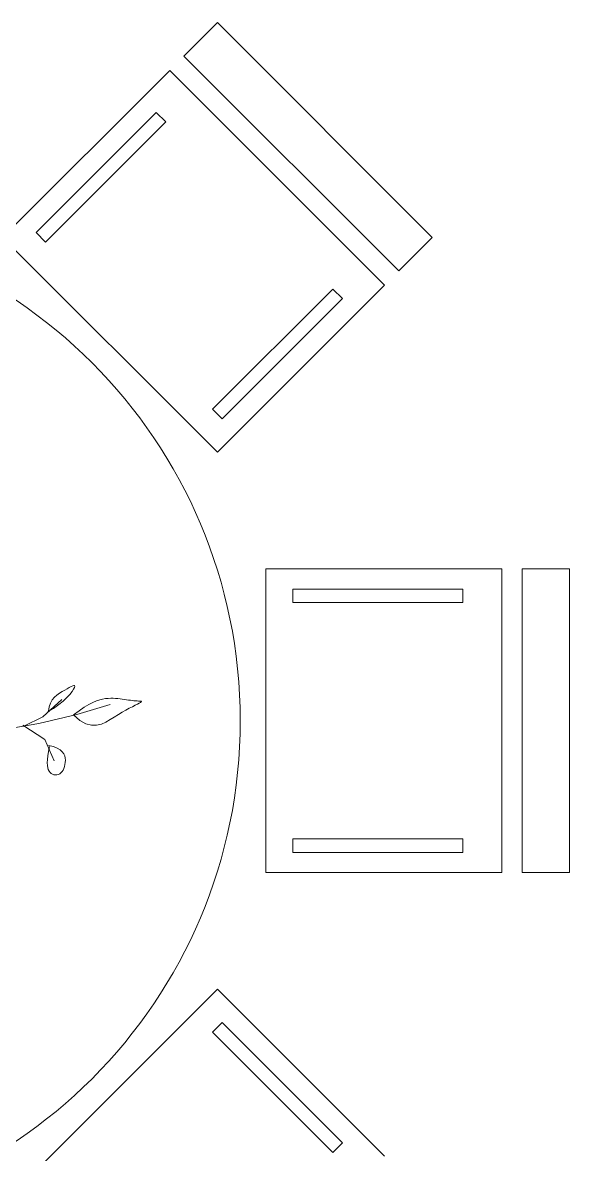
# Model space of a CAD drawing. Header units: centimetres. Extents: x -26724 to 60145, y -23645 to 6771.
# Drawn here: x -10410 to -10328.9, y 1925.9 to 2093.5 of the extents above; entities that cross this region are included whole.
import ezdxf

# ---------------------------------------------------------------- set-up
doc = ezdxf.new("R2010")
doc.units = ezdxf.units.CM
doc.linetypes.add('AUSGEZOGEN', pattern=[0])
doc.linetypes.add('PUNKT2_S9', pattern=[0.35, 0.15, -0.1, 0, -0.1])
doc.layers.add('3.IZGLED 2', color=7, linetype='Continuous', lineweight=9, true_color=0x4a4a4a)
doc.layers.add('Moebel', color=252, linetype='PUNKT2_S9', lineweight=13)

# ---------------------------------------------------------------- blocks, each defined once
blk = doc.blocks.new('ggggt')
at = {"layer": 'Moebel', "color": 91, "linetype": 'AUSGEZOGEN', "lineweight": 18, "transparency": 33554687}
for p, q in [((1618.06, 1995.3, 13.5), (1618.23, 1995.35, 13.5)), ((1618.23, 1995.35, 13.5), (1618.34, 1995.33, 13.5)), ((1618.34, 1995.33, 13.5), (1618.37, 1995.24, 13.5)), ((1615.35, 1993.59, 13.5), (1615.71, 1993.92, 13.5)), ((1615.71, 1993.92, 13.5), (1616.1, 1994.2, 13.5)), ((1616.1, 1994.2, 13.5), (1616.49, 1994.45, 13.5)), ((1616.49, 1994.45, 13.5), (1616.87, 1994.67, 13.5)), ((1616.87, 1994.67, 13.5), (1617.23, 1994.87, 13.5)), ((1617.62, 1994.01, 13.5), (1617.19, 1993.54, 13.5)), ((1617.23, 1994.87, 13.5), (1617.55, 1995.05, 13.5)), ((1617.55, 1995.05, 13.5), (1617.83, 1995.2, 13.5)), ((1617.95, 1994.43, 13.5), (1617.62, 1994.01, 13.5)), ((1617.83, 1995.2, 13.5), (1618.06, 1995.3, 13.5)), ((1618.18, 1994.79, 13.5), (1617.95, 1994.43, 13.5)), ((1618.32, 1995.06, 13.5), (1618.18, 1994.79, 13.5)), ((1618.37, 1995.24, 13.5), (1618.32, 1995.06, 13.5)), ((1613.62, 1990.71, 13.5), (1616.45, 1993.25, 13.5)), ((1614.47, 1991.56, 13.5), (1614.57, 1992.2, 13.5)), ((1614.57, 1992.2, 13.5), (1614.76, 1992.74, 13.5)), ((1614.76, 1992.74, 13.5), (1615.03, 1993.2, 13.5)), ((1615.03, 1993.2, 13.5), (1615.35, 1993.59, 13.5)), ((1615.99, 1992.5, 13.5), (1615.22, 1991.95, 13.5)), ((1616.65, 1993.03, 13.5), (1615.99, 1992.5, 13.5)), ((1617.19, 1993.54, 13.5), (1616.65, 1993.03, 13.5)), ((1618.66, 1991.04, 13.5), (1623.58, 1992.53, 13.5)), ((1619, 1991.61, 13.5), (1619.75, 1992.12, 13.5)), ((1619.75, 1992.12, 13.5), (1620.43, 1992.52, 13.5)), ((1620.43, 1992.52, 13.5), (1621.02, 1992.83, 13.5)), ((1621.02, 1992.83, 13.5), (1621.56, 1993.05, 13.5)), ((1621.56, 1993.05, 13.5), (1622.05, 1993.21, 13.5)), ((1622.05, 1993.21, 13.5), (1622.49, 1993.32, 13.5)), ((1622.49, 1993.32, 13.5), (1622.91, 1993.39, 13.5)), ((1622.91, 1993.39, 13.5), (1623.31, 1993.43, 13.5)), ((1623.31, 1993.43, 13.5), (1623.69, 1993.45, 13.5)), ((1623.69, 1993.45, 13.5), (1624.06, 1993.45, 13.5)), ((1624.06, 1993.45, 13.5), (1624.41, 1993.43, 13.5)), ((1624.41, 1993.43, 13.5), (1624.75, 1993.4, 13.5)), ((1624.75, 1993.4, 13.5), (1625.08, 1993.36, 13.5)), ((1625.08, 1993.36, 13.5), (1625.4, 1993.32, 13.5)), ((1625.4, 1993.32, 13.5), (1625.72, 1993.27, 13.5)), ((1625.72, 1993.27, 13.5), (1626.02, 1993.23, 13.5)), ((1626.02, 1993.23, 13.5), (1626.32, 1993.19, 13.5)), ((1626.32, 1993.19, 13.5), (1626.6, 1993.15, 13.5)), ((1626.9, 1992.2, 13.5), (1626.44, 1991.96, 13.5)), ((1626.6, 1993.15, 13.5), (1626.88, 1993.12, 13.5)), ((1626.88, 1993.12, 13.5), (1627.13, 1993.09, 13.5)), ((1627.3, 1992.41, 13.5), (1626.9, 1992.2, 13.5)), ((1627.13, 1993.09, 13.5), (1627.37, 1993.06, 13.5)), ((1627.64, 1992.59, 13.5), (1627.3, 1992.41, 13.5)), ((1627.37, 1993.06, 13.5), (1627.59, 1993.05, 13.5)), ((1627.59, 1993.05, 13.5), (1627.79, 1993.03, 13.5)), ((1627.91, 1992.73, 13.5), (1627.64, 1992.59, 13.5)), ((1627.79, 1993.03, 13.5), (1627.96, 1993.03, 13.5)), ((1628.1, 1992.83, 13.5), (1627.91, 1992.73, 13.5)), ((1627.96, 1993.03, 13.5), (1628.1, 1993.02, 13.5)), ((1628.1, 1993.02, 13.5), (1628.21, 1993.01, 13.5)), ((1628.22, 1992.91, 13.5), (1628.1, 1992.83, 13.5)), ((1628.21, 1993.01, 13.5), (1628.27, 1992.99, 13.5)), ((1628.27, 1992.96, 13.5), (1628.22, 1992.91, 13.5)), ((1628.27, 1992.99, 13.5), (1628.27, 1992.96, 13.5)), ((1610.79, 1989.3, 13.5), (1613.62, 1990.71, 13.5)), ((1613.03, 1989.69, 13.5), (1618.66, 1991.04, 13.5)), ((1615.22, 1991.95, 13.5), (1614.33, 1991.42, 13.5)), ((1618.15, 1990.99, 13.5), (1619, 1991.61, 13.5)), ((1619.12, 1990.16, 13.5), (1618.15, 1990.99, 13.5)), ((1618.15, 1990.99, 13.5), (1618.15, 1990.99, 13.5)), ((1624.22, 1990.67, 13.5), (1623.61, 1990.28, 13.5)), ((1624.82, 1991.04, 13.5), (1624.22, 1990.67, 13.5)), ((1625.39, 1991.37, 13.5), (1624.82, 1991.04, 13.5)), ((1625.94, 1991.68, 13.5), (1625.39, 1991.37, 13.5)), ((1626.44, 1991.96, 13.5), (1625.94, 1991.68, 13.5)), ((1606.74, 1988.63, 13.5), (1613.03, 1989.69, 13.5)), ((1610.65, 1989.44, 13.5), (1613.91, 1987.32, 13.5)), ((1620.01, 1989.66, 13.5), (1619.12, 1990.16, 13.5)), ((1620.83, 1989.44, 13.5), (1620.01, 1989.66, 13.5)), ((1621.59, 1989.44, 13.5), (1620.83, 1989.44, 13.5)), ((1622.3, 1989.61, 13.5), (1621.59, 1989.44, 13.5)), ((1622.97, 1989.91, 13.5), (1622.3, 1989.61, 13.5)), ((1623.61, 1990.28, 13.5), (1622.97, 1989.91, 13.5)), ((1613.91, 1987.32, 13.5), (1615.32, 1984.2, 13.5)), ((1614.38, 1984.93, 13.5), (1614.48, 1985.58, 13.5)), ((1614.47, 1986.47, 13.5), (1615.19, 1986.28, 13.5)), ((1614.48, 1985.58, 13.5), (1614.62, 1986.32, 13.5)), ((1615.19, 1986.28, 13.5), (1615.76, 1986.06, 13.5)), ((1615.76, 1986.06, 13.5), (1616.19, 1985.81, 13.5)), ((1616.19, 1985.81, 13.5), (1616.51, 1985.53, 13.5)), ((1616.51, 1985.53, 13.5), (1616.73, 1985.22, 13.5)), ((1614.29, 1983.9, 13.5), (1614.32, 1984.38, 13.5)), ((1614.3, 1983.5, 13.5), (1614.29, 1983.9, 13.5)), ((1614.32, 1984.38, 13.5), (1614.38, 1984.93, 13.5)), ((1616.73, 1985.22, 13.5), (1616.87, 1984.91, 13.5)), ((1616.91, 1983.63, 13.5), (1616.84, 1983.34, 13.5)), ((1616.87, 1984.91, 13.5), (1616.94, 1984.58, 13.5)), ((1616.95, 1983.94, 13.5), (1616.91, 1983.63, 13.5)), ((1616.94, 1984.58, 13.5), (1616.96, 1984.26, 13.5)), ((1616.96, 1984.26, 13.5), (1616.95, 1983.94, 13.5)), ((1614.35, 1983.16, 13.5), (1614.3, 1983.5, 13.5)), ((1614.43, 1982.88, 13.5), (1614.35, 1983.16, 13.5)), ((1614.55, 1982.65, 13.5), (1614.43, 1982.88, 13.5)), ((1614.7, 1982.45, 13.5), (1614.55, 1982.65, 13.5)), ((1614.87, 1982.3, 13.5), (1614.7, 1982.45, 13.5)), ((1615.07, 1982.19, 13.5), (1614.87, 1982.3, 13.5)), ((1615.28, 1982.12, 13.5), (1615.07, 1982.19, 13.5)), ((1615.49, 1982.09, 13.5), (1615.28, 1982.12, 13.5)), ((1615.71, 1982.11, 13.5), (1615.49, 1982.09, 13.5)), ((1615.93, 1982.17, 13.5), (1615.71, 1982.11, 13.5)), ((1616.13, 1982.27, 13.5), (1615.93, 1982.17, 13.5)), ((1616.31, 1982.41, 13.5), (1616.13, 1982.27, 13.5)), ((1616.48, 1982.6, 13.5), (1616.31, 1982.41, 13.5)), ((1616.62, 1982.82, 13.5), (1616.48, 1982.6, 13.5)), ((1616.74, 1983.06, 13.5), (1616.62, 1982.82, 13.5)), ((1616.84, 1983.34, 13.5), (1616.74, 1983.06, 13.5))]:
    blk.add_line(p, q, dxfattribs=at)

msp = doc.modelspace()

# ---------------------------------------------------------------- linework, layer by layer
at = {"layer": '3.IZGLED 2', "transparency": 33554687}
for p, q in [((-10381.1, 2093.55, 13.5), (-10386.05, 2088.6, 13.5)), ((-10349.28, 2061.73, 13.5), (-10381.1, 2093.55, 13.5)), ((-10354.23, 2056.78, 13.5), (-10386.05, 2088.6, 13.5)), ((-10412.92, 2061.73, 13.5), (-10388.17, 2086.48, 13.5)), ((-10388.17, 2086.48, 13.5), (-10356.35, 2054.66, 13.5)), ((-10390.16, 2080.25, 13.5), (-10407.97, 2062.44, 13.5)), ((-10390.16, 2080.25, 13.5), (-10388.75, 2078.83, 13.5)), ((-10388.75, 2078.83, 13.5), (-10406.56, 2061.02, 13.5)), ((-10406.56, 2061.02, 13.5), (-10407.97, 2062.44, 13.5)), ((-10381.1, 2029.91, 13.5), (-10412.92, 2061.73, 13.5)), ((-10354.23, 2056.78, 13.5), (-10349.28, 2061.73, 13.5)), ((-10364, 2054.08, 13.5), (-10381.81, 2036.27, 13.5)), ((-10356.35, 2054.66, 13.5), (-10381.1, 2029.91, 13.5)), ((-10364, 2054.08, 13.5), (-10362.58, 2052.67, 13.5)), ((-10362.58, 2052.67, 13.5), (-10380.4, 2034.86, 13.5)), ((-10380.4, 2034.86, 13.5), (-10381.81, 2036.27, 13.5)), ((-10373.94, 1967.62, 13.5), (-10373.94, 2012.62, 13.5)), ((-10373.94, 2012.62, 13.5), (-10338.94, 2012.62, 13.5)), ((-10338.94, 2012.62, 13.5), (-10338.94, 1967.62, 13.5)), ((-10335.94, 2012.62, 13.5), (-10335.94, 1967.62, 13.5)), ((-10328.94, 2012.62, 13.5), (-10335.94, 2012.62, 13.5)), ((-10328.94, 1967.62, 13.5), (-10328.94, 2012.62, 13.5)), ((-10369.94, 2007.62, 13.5), (-10369.94, 2009.62, 13.5)), ((-10344.75, 2009.62, 13.5), (-10369.94, 2009.62, 13.5)), ((-10344.75, 2009.62, 13.5), (-10344.75, 2007.62, 13.5)), ((-10344.75, 2007.62, 13.5), (-10369.94, 2007.62, 13.5)), ((-10369.94, 1970.62, 13.5), (-10369.94, 1972.62, 13.5)), ((-10344.75, 1972.62, 13.5), (-10369.94, 1972.62, 13.5)), ((-10344.75, 1972.62, 13.5), (-10344.75, 1970.62, 13.5)), ((-10344.75, 1970.62, 13.5), (-10369.94, 1970.62, 13.5)), ((-10338.94, 1967.62, 13.5), (-10373.94, 1967.62, 13.5)), ((-10335.94, 1967.62, 13.5), (-10328.94, 1967.62, 13.5)), ((-10412.92, 1918.52, 13.5), (-10381.1, 1950.34, 13.5)), ((-10381.1, 1950.34, 13.5), (-10356.35, 1925.59, 13.5)), ((-10381.81, 1943.97, 13.5), (-10380.4, 1945.39, 13.5)), ((-10362.58, 1927.57, 13.5), (-10380.4, 1945.39, 13.5)), ((-10364, 1926.16, 13.5), (-10381.81, 1943.97, 13.5)), ((-10362.58, 1927.57, 13.5), (-10364, 1926.16, 13.5))]:
    msp.add_line(p, q, dxfattribs=at)
msp.add_circle((-10452.71, 1990.12, 13.5), 75, dxfattribs=at)

# ---------------------------------------------------------------- block references
at = {"layer": '3.IZGLED 2'}
msp.add_blockref('ggggt', (-12020.59, 0), dxfattribs=at)

doc.saveas('drawing.dxf')
